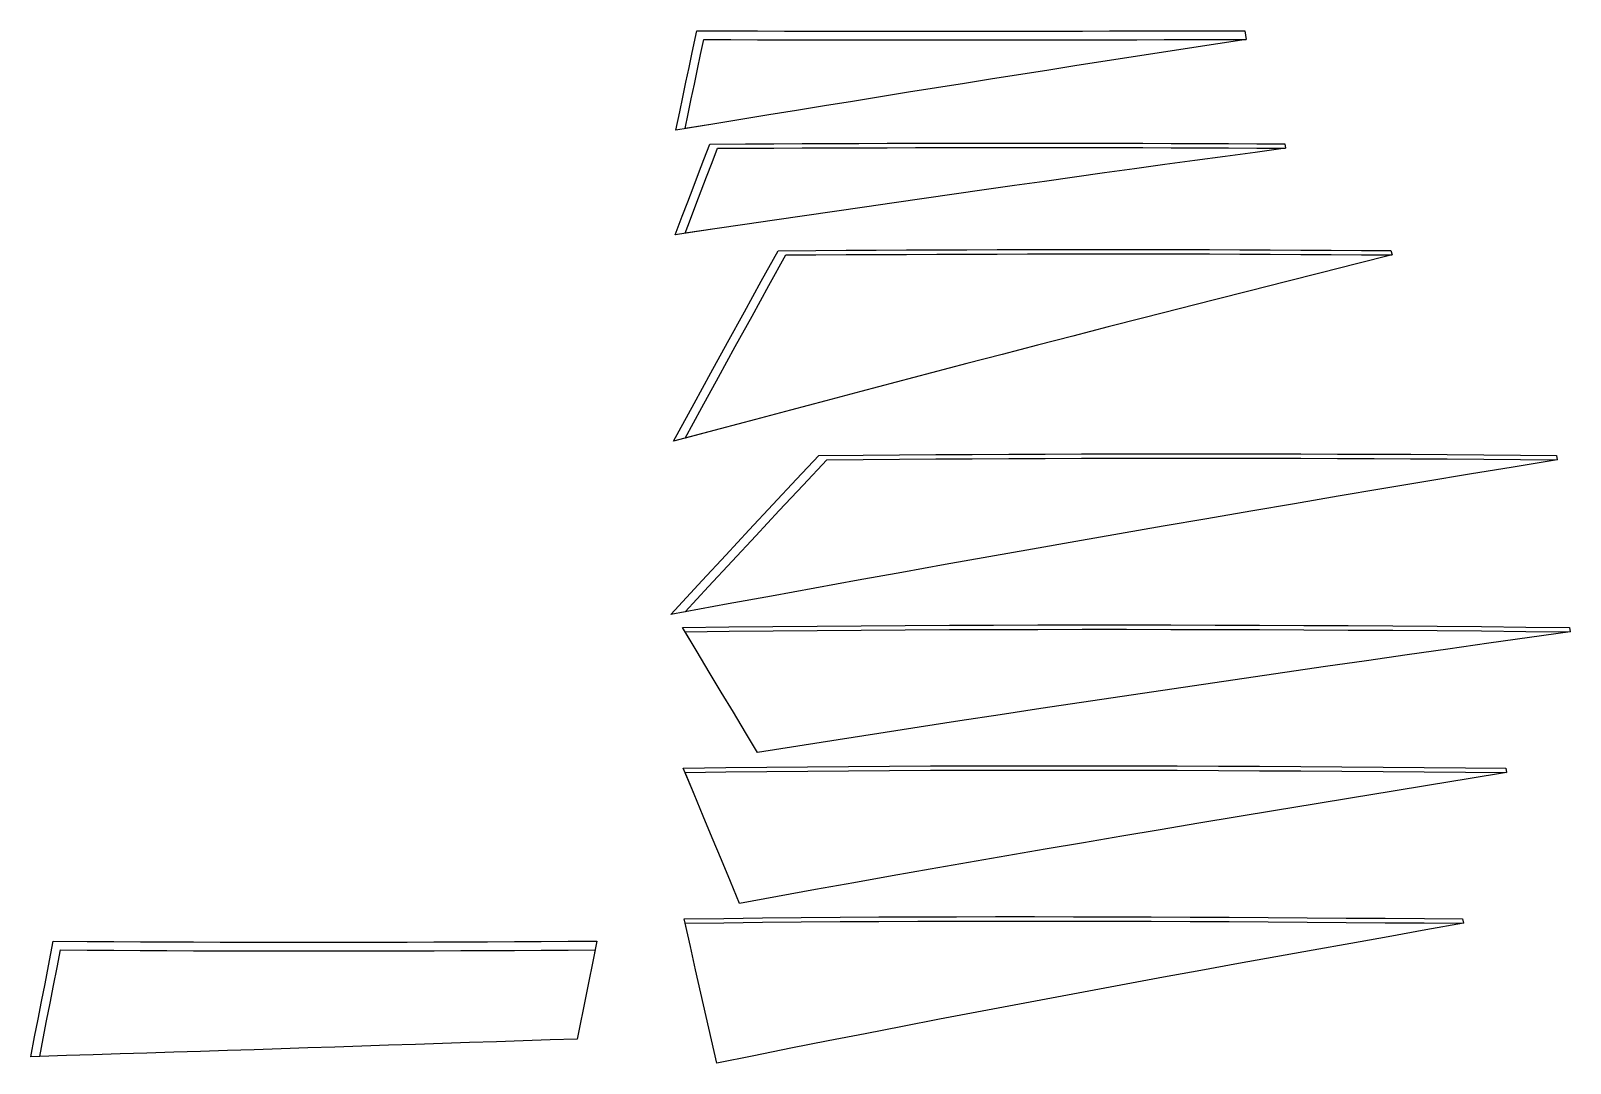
# Model space of a CAD drawing. Extents: x -48 to 15679, y -14 to 10688.
# Drawn here: x 8147 to 15203, y 5956 to 10688 of the extents above; entities that cross this region are included whole.
import ezdxf

# ---------------------------------------------------------------- set-up
doc = ezdxf.new("R2010")
doc.units = 0
for name, color, linetype in [('30', 3, 'CONTINUOUS'), ('41', 3, 'CONTINUOUS'), ('42', 3, 'CONTINUOUS'), ('43', 3, 'CONTINUOUS'), ('44', 3, 'CONTINUOUS'), ('45', 3, 'CONTINUOUS'), ('46', 3, 'CONTINUOUS'), ('47', 3, 'CONTINUOUS')]:
    doc.layers.add(name, color=color, linetype=linetype)

msp = doc.modelspace()

# ---------------------------------------------------------------- linework, layer by layer
at = {"layer": '30', "color": 1, "linetype": 'CONTINUOUS'}
msp.add_lwpolyline([(8146.66, 5986.29), (8164.24, 6076.52), (8180.09, 6157.87), (8195.95, 6239.24), (8211.81, 6320.62), (8227.68, 6402.02), (8249.91, 6516.04), (8405.04, 6514.83), (8526.97, 6513.99), (8648.95, 6513.26), (8770.99, 6512.65), (8893.09, 6512.14), (9015.25, 6511.74), (9137.48, 6511.44), (9259.76, 6511.24), (9382.12, 6511.14), (9504.54, 6511.13), (9627.04, 6511.22), (9749.6, 6511.4), (9872.25, 6511.67), (9994.96, 6512.03), (10117.8, 6512.46), (10240.6, 6512.98), (10363.6, 6513.57), (10486.6, 6514.24), (10609.8, 6514.98), (10741.2, 6515.84), (10719.7, 6407.62), (10706.1, 6339.45), (10692.5, 6271.3), (10679, 6203.14), (10665.4, 6135), (10651.8, 6066.86), (10528, 6062.8), (10404.3, 6058.74), (10280.7, 6054.67), (10157.1, 6050.6), (10033.6, 6046.53), (9910.17, 6042.46), (9786.79, 6038.4), (9663.48, 6034.35), (9540.22, 6030.31), (9417.02, 6026.29), (9293.88, 6022.29), (9170.79, 6018.31), (9047.75, 6014.36), (8924.76, 6010.43), (8801.81, 6006.53), (8678.91, 6002.67), (8556.05, 5998.84), (8433.22, 5995.04), (8310.42, 5991.27), (8146.66, 5986.29), (8146.66, 5986.29)], dxfattribs=at)
at = {"layer": '30', "color": 5, "linetype": 'CONTINUOUS'}
msp.add_lwpolyline([(8187.65, 5987.54), (8203.5, 6068.87), (8219.35, 6150.22), (8235.21, 6231.59), (8251.07, 6312.97), (8266.94, 6394.37), (8282.82, 6475.78), (8404.73, 6474.83), (8526.7, 6473.99), (8648.72, 6473.26), (8770.79, 6472.65), (8892.93, 6472.14), (9015.12, 6471.74), (9137.38, 6471.44), (9259.7, 6471.24), (9382.09, 6471.14), (9504.54, 6471.13), (9627.07, 6471.22), (9749.66, 6471.4), (9872.33, 6471.67), (9995.08, 6472.03), (10117.9, 6472.46), (10240.8, 6472.98), (10363.8, 6473.57), (10486.9, 6474.24), (10610, 6474.98), (10733.2, 6475.78), (10719.7, 6407.62), (10706.1, 6339.45), (10692.5, 6271.3), (10679, 6203.14), (10665.4, 6135), (10651.8, 6066.86), (10528, 6062.8), (10404.3, 6058.74), (10280.7, 6054.67), (10157.1, 6050.6), (10033.6, 6046.53), (9910.17, 6042.46), (9786.79, 6038.4), (9663.48, 6034.35), (9540.22, 6030.31), (9417.02, 6026.29), (9293.88, 6022.29), (9170.79, 6018.31), (9047.75, 6014.36), (8924.76, 6010.43), (8801.81, 6006.53), (8678.91, 6002.67), (8556.05, 5998.84), (8433.22, 5995.04), (8310.42, 5991.27), (8187.65, 5987.54), (8187.65, 5987.54)], dxfattribs=at)
at = {"layer": '41', "color": 1, "linetype": 'CONTINUOUS'}
msp.add_lwpolyline([(11290.8, 5956.36), (11266.8, 6063.84), (11242.7, 6171.03), (11218.6, 6278.01), (11194.4, 6384.72), (11170.2, 6491.23), (11141.4, 6617.42), (11323.1, 6620.1), (11500.7, 6622.27), (11678.4, 6624.04), (11856.3, 6625.46), (12034.3, 6626.55), (12212.4, 6627.33), (12390.6, 6627.83), (12568.9, 6628.09), (12747.3, 6628.1), (12925.8, 6627.88), (13104.4, 6627.48), (13283, 6626.89), (13461.7, 6626.14), (13640.5, 6625.24), (13819.3, 6624.21), (13998.1, 6623.05), (14177, 6621.78), (14355.8, 6620.42), (14534.7, 6618.98), (14709.9, 6617.51), (14713.4, 6597.48), (14541.4, 6566.9), (14369.4, 6536.26), (14197.5, 6505.54), (14025.6, 6474.72), (13853.9, 6443.77), (13682.2, 6412.7), (13510.6, 6381.47), (13339.2, 6350.09), (13167.8, 6318.53), (12996.6, 6286.79), (12825.5, 6254.85), (12654.5, 6222.7), (12483.6, 6190.32), (12312.9, 6157.71), (12142.3, 6124.84), (11971.7, 6091.72), (11801.3, 6058.32), (11631, 6024.64), (11460.9, 5990.65), (11290.8, 5956.36), (11290.8, 5956.36)], dxfattribs=at)
at = {"layer": '41', "color": 5, "linetype": 'CONTINUOUS'}
msp.add_lwpolyline([(11290.8, 5956.36), (11266.8, 6063.84), (11242.7, 6171.03), (11218.6, 6278.01), (11194.4, 6384.72), (11170.2, 6491.23), (11146, 6597.48), (11323.4, 6600.1), (11501, 6602.27), (11678.6, 6604.04), (11856.5, 6605.46), (12034.4, 6606.55), (12212.5, 6607.33), (12390.6, 6607.83), (12568.9, 6608.09), (12747.3, 6608.1), (12925.8, 6607.88), (13104.3, 6607.48), (13282.9, 6606.89), (13461.6, 6606.14), (13640.4, 6605.24), (13819.2, 6604.21), (13998, 6603.05), (14176.8, 6601.78), (14355.7, 6600.42), (14534.6, 6598.98), (14713.4, 6597.48), (14541.4, 6566.9), (14369.4, 6536.26), (14197.5, 6505.54), (14025.6, 6474.72), (13853.9, 6443.77), (13682.2, 6412.7), (13510.6, 6381.47), (13339.2, 6350.09), (13167.8, 6318.53), (12996.6, 6286.79), (12825.5, 6254.85), (12654.5, 6222.7), (12483.6, 6190.32), (12312.9, 6157.71), (12142.3, 6124.84), (11971.7, 6091.72), (11801.3, 6058.32), (11631, 6024.64), (11460.9, 5990.65), (11290.8, 5956.36), (11290.8, 5956.36)], dxfattribs=at)
at = {"layer": '42', "color": 1, "linetype": 'CONTINUOUS'}
msp.add_lwpolyline([(11395.3, 6688.1), (11353.7, 6788.67), (11312.1, 6889.07), (11270.6, 6989.28), (11229, 7089.34), (11187.5, 7189.25), (11137.7, 7308.84), (11332.8, 7311.45), (11520.1, 7313.58), (11707.7, 7315.33), (11895.4, 7316.75), (12083.3, 7317.86), (12271.3, 7318.71), (12459.5, 7319.26), (12647.8, 7319.58), (12836.2, 7319.66), (13024.7, 7319.54), (13213.3, 7319.2), (13402, 7318.67), (13590.7, 7317.97), (13779.4, 7317.1), (13968.2, 7316.07), (14157, 7314.89), (14345.8, 7313.59), (14534.5, 7312.15), (14723.3, 7310.6), (14908.5, 7308.98), (14911.8, 7288.95), (14735.3, 7260.15), (14558.7, 7231.29), (14382.2, 7202.35), (14205.7, 7173.32), (14029.3, 7144.19), (13852.9, 7114.95), (13676.6, 7085.6), (13500.4, 7056.12), (13324.2, 7026.51), (13148.2, 6996.74), (12972.2, 6966.83), (12796.4, 6936.74), (12620.7, 6906.45), (12445.2, 6875.98), (12269.8, 6845.3), (12094.5, 6814.39), (11919.4, 6783.23), (11744.5, 6751.82), (11569.8, 6720.12), (11395.3, 6688.1), (11395.3, 6688.1)], dxfattribs=at)
at = {"layer": '42', "color": 5, "linetype": 'CONTINUOUS'}
msp.add_lwpolyline([(11395.3, 6688.1), (11353.7, 6788.67), (11312.1, 6889.07), (11270.6, 6989.28), (11229, 7089.34), (11187.5, 7189.25), (11146, 7288.95), (11333.1, 7291.45), (11520.4, 7293.58), (11707.9, 7295.33), (11895.5, 7296.75), (12083.4, 7297.86), (12271.4, 7298.71), (12459.6, 7299.26), (12647.8, 7299.58), (12836.2, 7299.66), (13024.7, 7299.54), (13213.3, 7299.2), (13401.9, 7298.67), (13590.6, 7297.97), (13779.3, 7297.1), (13968.1, 7296.07), (14156.9, 7294.9), (14345.6, 7293.59), (14534.4, 7292.15), (14723.1, 7290.6), (14911.8, 7288.95), (14735.3, 7260.15), (14558.7, 7231.29), (14382.2, 7202.35), (14205.7, 7173.32), (14029.3, 7144.19), (13852.9, 7114.95), (13676.6, 7085.6), (13500.4, 7056.12), (13324.2, 7026.51), (13148.2, 6996.74), (12972.2, 6966.83), (12796.4, 6936.74), (12620.7, 6906.45), (12445.2, 6875.98), (12269.8, 6845.3), (12094.5, 6814.39), (11919.4, 6783.23), (11744.5, 6751.82), (11569.8, 6720.12), (11395.3, 6688.1), (11395.3, 6688.1)], dxfattribs=at)
at = {"layer": '43', "color": 1, "linetype": 'CONTINUOUS'}
msp.add_lwpolyline([(11478.4, 7379.66), (11422.9, 7472.22), (11367.4, 7564.67), (11312, 7657.01), (11256.6, 7749.27), (11201.3, 7841.42), (11134, 7953.31), (11347.1, 7955.88), (11548.8, 7957.98), (11750.7, 7959.78), (11952.8, 7961.31), (12155.1, 7962.57), (12357.7, 7963.56), (12560.4, 7964.3), (12763.3, 7964.81), (12966.3, 7965.06), (13169.4, 7965.08), (13372.6, 7964.87), (13575.9, 7964.43), (13779.3, 7963.78), (13982.7, 7962.9), (14186.2, 7961.81), (14389.7, 7960.52), (14593.2, 7959.03), (14796.7, 7957.35), (15000.1, 7955.48), (15200.5, 7953.48), (15203.3, 7933.45), (15016.5, 7907.18), (14829.6, 7880.8), (14642.7, 7854.31), (14455.8, 7827.69), (14268.9, 7800.94), (14082.1, 7774.06), (13895.3, 7747.03), (13708.6, 7719.85), (13522, 7692.52), (13335.4, 7665.03), (13149, 7637.36), (12962.6, 7609.53), (12776.4, 7581.51), (12590.4, 7553.32), (12404.6, 7524.91), (12218.9, 7496.31), (12033.4, 7467.5), (11848.2, 7438.47), (11663.2, 7409.18), (11478.4, 7379.66), (11478.4, 7379.66)], dxfattribs=at)
at = {"layer": '43', "color": 5, "linetype": 'CONTINUOUS'}
msp.add_lwpolyline([(11478.4, 7379.66), (11422.9, 7472.22), (11367.4, 7564.67), (11312, 7657.01), (11256.6, 7749.27), (11201.3, 7841.42), (11146, 7933.45), (11347.3, 7935.88), (11549, 7937.98), (11750.8, 7939.78), (11953, 7941.31), (12155.3, 7942.57), (12357.8, 7943.56), (12560.5, 7944.3), (12763.3, 7944.81), (12966.3, 7945.06), (13169.4, 7945.08), (13372.6, 7944.87), (13575.9, 7944.43), (13779.2, 7943.78), (13982.7, 7942.9), (14186.1, 7941.81), (14389.6, 7940.52), (14593.1, 7939.03), (14796.5, 7937.35), (14999.9, 7935.49), (15203.3, 7933.45), (15016.5, 7907.18), (14829.6, 7880.8), (14642.7, 7854.31), (14455.8, 7827.69), (14268.9, 7800.94), (14082.1, 7774.06), (13895.3, 7747.03), (13708.6, 7719.85), (13522, 7692.52), (13335.4, 7665.03), (13149, 7637.36), (12962.6, 7609.53), (12776.4, 7581.51), (12590.4, 7553.32), (12404.6, 7524.91), (12218.9, 7496.31), (12033.4, 7467.5), (11848.2, 7438.47), (11663.2, 7409.18), (11478.4, 7379.66), (11478.4, 7379.66)], dxfattribs=at)
at = {"layer": '44', "color": 1, "linetype": 'CONTINUOUS'}
msp.add_lwpolyline([(11080.2, 8013.02), (11224.3, 8168.37), (11332.2, 8284.58), (11440.3, 8400.86), (11548.7, 8517.03), (11657.4, 8633.19), (11759.1, 8741.67), (11961.8, 8743.27), (12128.5, 8744.49), (12295.4, 8745.58), (12462.3, 8746.55), (12629.3, 8747.4), (12796.5, 8748.11), (12963.7, 8748.68), (13131, 8749.11), (13298.4, 8749.39), (13465.9, 8749.52), (13633.5, 8749.49), (13801.1, 8749.3), (13968.7, 8748.96), (14136.5, 8748.45), (14304.2, 8747.77), (14472, 8746.94), (14639.8, 8745.94), (14807.6, 8744.77), (14975.4, 8743.44), (15139.7, 8741.99), (15143.1, 8721.96), (14942.4, 8688.83), (14741.7, 8655.54), (14541, 8622.05), (14340.3, 8588.39), (14139.7, 8554.53), (13939.1, 8520.48), (13738.6, 8486.24), (13538.2, 8451.8), (13337.8, 8417.18), (13137.7, 8382.36), (12937.6, 8347.37), (12737.7, 8312.19), (12537.9, 8276.83), (12338.4, 8241.31), (12139, 8205.62), (11939.9, 8169.77), (11741, 8133.78), (11542.4, 8097.65), (11344, 8061.39), (11080.2, 8013.02), (11080.2, 8013.02)], dxfattribs=at)
at = {"layer": '44', "color": 5, "linetype": 'CONTINUOUS'}
msp.add_lwpolyline([(11146, 8025.08), (11253.7, 8141.17), (11361.5, 8257.37), (11469.6, 8373.58), (11577.9, 8489.74), (11686.6, 8605.86), (11795.4, 8721.96), (11962, 8723.27), (12128.7, 8724.49), (12295.5, 8725.58), (12462.4, 8726.55), (12629.4, 8727.4), (12796.6, 8728.11), (12963.8, 8728.68), (13131.1, 8729.11), (13298.5, 8729.39), (13465.9, 8729.52), (13633.5, 8729.49), (13801.1, 8729.3), (13968.7, 8728.96), (14136.4, 8728.45), (14304.1, 8727.77), (14471.9, 8726.94), (14639.7, 8725.94), (14807.5, 8724.77), (14975.3, 8723.44), (15143.1, 8721.96), (14942.4, 8688.83), (14741.7, 8655.54), (14541, 8622.05), (14340.3, 8588.39), (14139.7, 8554.53), (13939.1, 8520.48), (13738.6, 8486.24), (13538.2, 8451.8), (13337.8, 8417.18), (13137.7, 8382.36), (12937.6, 8347.37), (12737.7, 8312.19), (12537.9, 8276.83), (12338.4, 8241.31), (12139, 8205.62), (11939.9, 8169.77), (11741, 8133.78), (11542.4, 8097.65), (11344, 8061.39), (11146, 8025.08), (11146, 8025.08)], dxfattribs=at)
at = {"layer": '45', "color": 1, "linetype": 'CONTINUOUS'}
msp.add_lwpolyline([(11092.5, 8807.34), (11187.5, 8980.48), (11264.2, 9120.26), (11341, 9260.13), (11418, 9400), (11495.1, 9539.93), (11572.5, 9680.38), (11745.4, 9681.42), (11883.7, 9682.19), (12022.1, 9682.9), (12160.5, 9683.54), (12299.1, 9684.11), (12437.7, 9684.6), (12576.5, 9685.01), (12715.3, 9685.33), (12854.2, 9685.55), (12993.2, 9685.68), (13132.2, 9685.7), (13271.3, 9685.62), (13410.6, 9685.42), (13549.8, 9685.11), (13689.2, 9684.67), (13828.6, 9684.12), (13968.1, 9683.43), (14107.7, 9682.62), (14247.3, 9681.67), (14381.8, 9680.63), (14386.8, 9660.59), (14224, 9619.92), (14061.2, 9579.09), (13898.5, 9538.1), (13735.8, 9496.97), (13573.2, 9455.68), (13410.7, 9414.24), (13248.2, 9372.65), (13085.9, 9330.93), (12923.6, 9289.07), (12761.4, 9247.08), (12599.3, 9204.97), (12437.3, 9162.73), (12275.5, 9120.39), (12113.7, 9077.94), (11952.1, 9035.4), (11790.6, 8992.77), (11629.3, 8950.06), (11468, 8907.28), (11306.9, 8864.45), (11092.5, 8807.34), (11092.5, 8807.34)], dxfattribs=at)
at = {"layer": '45', "color": 5, "linetype": 'CONTINUOUS'}
msp.add_lwpolyline([(11146, 8821.58), (11222.5, 8961.26), (11299.2, 9101.02), (11376.1, 9240.84), (11453, 9380.72), (11530.1, 9520.63), (11607.3, 9660.59), (11745.5, 9661.42), (11883.8, 9662.19), (12022.2, 9662.9), (12160.6, 9663.54), (12299.2, 9664.11), (12437.8, 9664.6), (12576.5, 9665.01), (12715.3, 9665.33), (12854.2, 9665.55), (12993.2, 9665.68), (13132.2, 9665.7), (13271.3, 9665.62), (13410.5, 9665.42), (13549.8, 9665.11), (13689.1, 9664.67), (13828.5, 9664.12), (13968, 9663.43), (14107.5, 9662.62), (14247.1, 9661.67), (14386.8, 9660.59), (14224, 9619.92), (14061.2, 9579.09), (13898.5, 9538.1), (13735.8, 9496.97), (13573.2, 9455.68), (13410.7, 9414.24), (13248.2, 9372.65), (13085.9, 9330.93), (12923.6, 9289.07), (12761.4, 9247.08), (12599.3, 9204.97), (12437.3, 9162.73), (12275.5, 9120.39), (12113.7, 9077.94), (11952.1, 9035.4), (11790.6, 8992.77), (11629.3, 8950.06), (11468, 8907.28), (11306.9, 8864.45), (11146, 8821.58), (11146, 8821.58)], dxfattribs=at)
at = {"layer": '46', "color": 1, "linetype": 'CONTINUOUS'}
msp.add_lwpolyline([(11100.6, 9753.25), (11133.3, 9839.05), (11158, 9903.94), (11182.7, 9968.85), (11207.4, 10033.8), (11232.1, 10098.7), (11259, 10169.2), (11423.5, 10170), (11553, 10170.5), (11682.6, 10171.1), (11812.2, 10171.6), (11941.9, 10172), (12071.8, 10172.4), (12201.7, 10172.7), (12331.6, 10172.9), (12461.7, 10173.1), (12591.9, 10173.2), (12722.1, 10173.3), (12852.4, 10173.2), (12982.9, 10173.1), (13113.4, 10172.9), (13244, 10172.5), (13374.6, 10172.1), (13505.4, 10171.6), (13636.2, 10171), (13767.2, 10170.2), (13895.4, 10169.4), (13898.1, 10149.4), (13759.6, 10130.9), (13621.3, 10112.2), (13483, 10093.5), (13344.9, 10074.6), (13206.7, 10055.6), (13068.7, 10036.5), (12930.8, 10017.3), (12792.9, 9997.97), (12655.2, 9978.55), (12517.5, 9959.04), (12379.9, 9939.45), (12242.5, 9919.77), (12105.1, 9900.01), (11967.8, 9880.17), (11830.6, 9860.28), (11693.5, 9840.31), (11556.5, 9820.29), (11419.5, 9800.22), (11282.7, 9780.1), (11100.6, 9753.25), (11100.6, 9753.25)], dxfattribs=at)
at = {"layer": '46', "color": 5, "linetype": 'CONTINUOUS'}
msp.add_lwpolyline([(11146, 9759.94), (11170.7, 9824.82), (11195.4, 9889.72), (11220.1, 9954.62), (11244.8, 10019.5), (11269.5, 10084.4), (11294.2, 10149.4), (11423.6, 10150), (11553.1, 10150.5), (11682.7, 10151.1), (11812.3, 10151.6), (11942, 10152), (12071.8, 10152.4), (12201.7, 10152.7), (12331.7, 10152.9), (12461.7, 10153.1), (12591.9, 10153.2), (12722.1, 10153.3), (12852.4, 10153.2), (12982.8, 10153.1), (13113.3, 10152.9), (13243.9, 10152.5), (13374.6, 10152.1), (13505.3, 10151.6), (13636.2, 10151), (13767.1, 10150.2), (13898.1, 10149.4), (13759.6, 10130.9), (13621.3, 10112.2), (13483, 10093.5), (13344.9, 10074.6), (13206.7, 10055.6), (13068.7, 10036.5), (12930.8, 10017.3), (12792.9, 9997.97), (12655.2, 9978.55), (12517.5, 9959.04), (12379.9, 9939.45), (12242.5, 9919.77), (12105.1, 9900.01), (11967.8, 9880.17), (11830.6, 9860.28), (11693.5, 9840.31), (11556.5, 9820.29), (11419.5, 9800.22), (11282.7, 9780.1), (11146, 9759.94), (11146, 9759.94)], dxfattribs=at)
at = {"layer": '47', "color": 1, "linetype": 'CONTINUOUS'}
msp.add_lwpolyline([(11103.7, 10233), (11121.1, 10316.2), (11135.3, 10384.2), (11149.6, 10452.2), (11163.9, 10520.2), (11178.1, 10588.2), (11199.1, 10688.1), (11355, 10687.7), (11478.4, 10687.3), (11601.9, 10687.1), (11725.5, 10686.9), (11849.2, 10686.7), (11973, 10686.6), (12096.9, 10686.6), (12220.8, 10686.6), (12345, 10686.6), (12469.2, 10686.6), (12593.5, 10686.7), (12717.9, 10686.8), (12842.5, 10686.9), (12967.1, 10687.1), (13091.9, 10687.2), (13216.8, 10687.4), (13341.8, 10687.6), (13466.9, 10687.7), (13592.2, 10687.9), (13711.5, 10688), (13717.6, 10648), (13588.1, 10628.4), (13458.7, 10608.6), (13329.4, 10588.7), (13200.2, 10568.7), (13071.1, 10548.7), (12942, 10528.5), (12813.1, 10508.3), (12684.3, 10488), (12555.6, 10467.6), (12427, 10447.1), (12298.5, 10426.6), (12170, 10406.1), (12041.7, 10385.5), (11913.5, 10364.8), (11785.3, 10344.1), (11657.3, 10323.3), (11529.3, 10302.5), (11401.5, 10281.7), (11273.7, 10260.8), (11103.7, 10233), (11103.7, 10233)], dxfattribs=at)
at = {"layer": '47', "color": 5, "linetype": 'CONTINUOUS'}
msp.add_lwpolyline([(11146, 10240), (11160.2, 10308), (11174.5, 10376), (11188.7, 10444), (11203, 10512), (11217.3, 10580), (11231.5, 10648), (11354.9, 10647.7), (11478.3, 10647.3), (11601.8, 10647.1), (11725.4, 10646.9), (11849.1, 10646.7), (11972.9, 10646.6), (12096.8, 10646.6), (12220.8, 10646.6), (12345, 10646.6), (12469.2, 10646.6), (12593.5, 10646.7), (12717.9, 10646.8), (12842.5, 10646.9), (12967.2, 10647.1), (13091.9, 10647.2), (13216.8, 10647.4), (13341.8, 10647.6), (13467, 10647.7), (13592.2, 10647.9), (13717.6, 10648), (13588.1, 10628.4), (13458.7, 10608.6), (13329.4, 10588.7), (13200.2, 10568.7), (13071.1, 10548.7), (12942, 10528.5), (12813.1, 10508.3), (12684.3, 10488), (12555.6, 10467.6), (12427, 10447.1), (12298.5, 10426.6), (12170, 10406.1), (12041.7, 10385.5), (11913.5, 10364.8), (11785.3, 10344.1), (11657.3, 10323.3), (11529.3, 10302.5), (11401.5, 10281.7), (11273.7, 10260.8), (11146, 10240), (11146, 10240)], dxfattribs=at)

doc.saveas('drawing.dxf')
